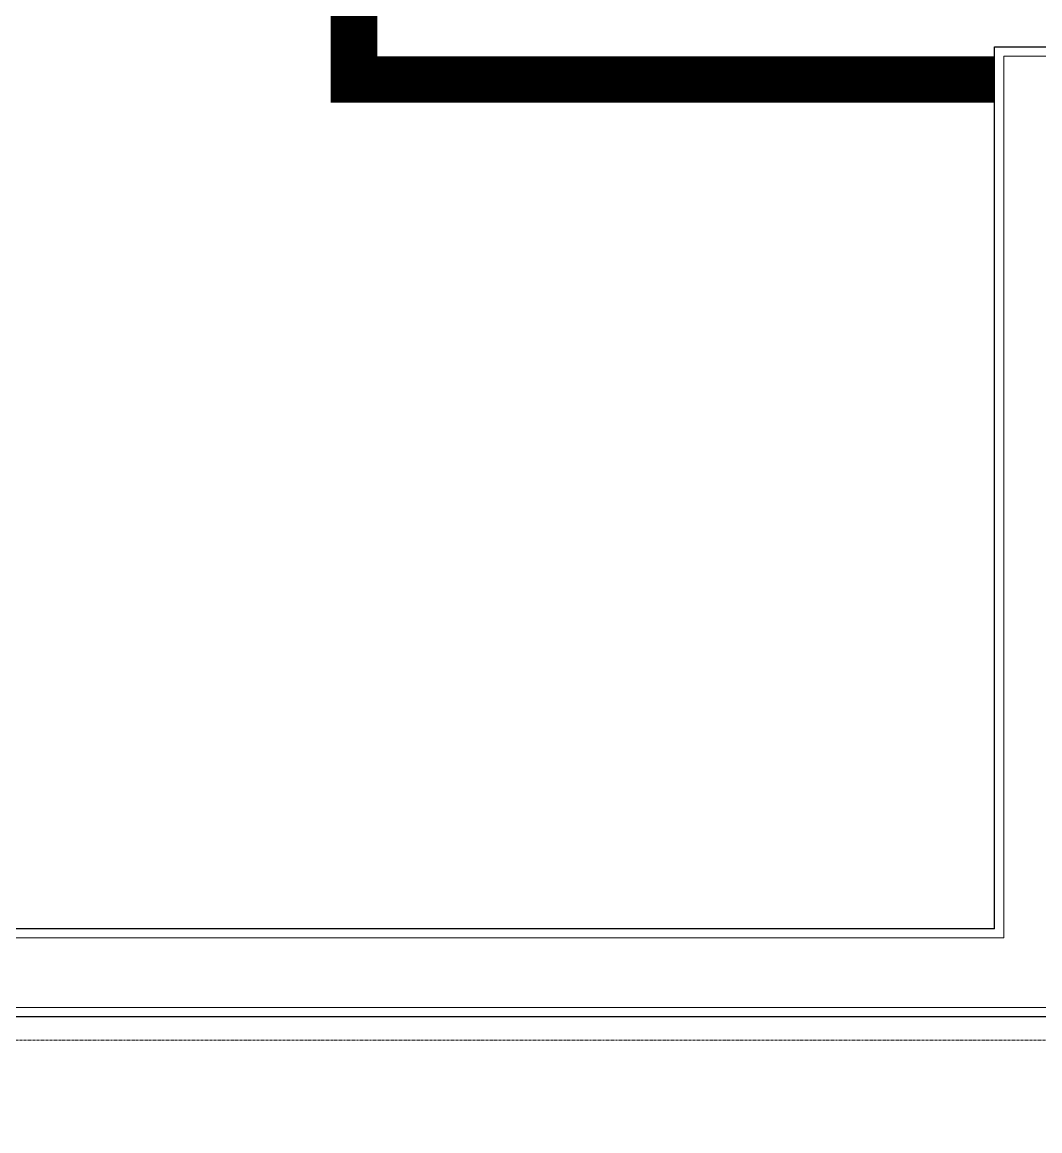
# Model space of a CAD drawing. Header units: metres. Extents: x -9891 to 773, y -8413 to 232.
# Drawn here: x -4274.9 to -4055.7, y -1679.6 to -1440.8 of the extents above; entities that cross this region are included whole.
import ezdxf

# ---------------------------------------------------------------- set-up
doc = ezdxf.new("R2010")
doc.units = ezdxf.units.M
doc.header["$LTSCALE"] = 0.01
doc.header["$MEASUREMENT"] = 0
doc.linetypes.add('DASHED2', pattern=[9.525, 6.35, -3.175])
doc.layers.get('0').update_dxf_attribs({"color": 30, "lineweight": 0})
doc.layers.add('AG-PLASTER', color=73, linetype='Continuous')
doc.layers.add('AG-Wall', color=4, linetype='Continuous', lineweight=20)
doc.layers.add('SP2-Flooring', color=4, linetype='DASHED2', lineweight=9)

# ---------------------------------------------------------------- blocks, each defined once
blk = doc.blocks.new('Slab_9_1', base_point=(-85902.5, -46600))
at = {"layer": 'SP2-Flooring', "color": 209}
blk.add_lwpolyline([(-35495.6, -45379.5), (-35495.6, -39500), (-38702.5, -39500), (-38702.5, -27700), (-34905.2, -27700), (-34905.2, -13892.6), (-36670, -13892.6), (-36670, -8920), (-39650, -8920), (-39650, -13892.6), (-44604.7, -13892.6), (-44604.7, -11900), (-62159.4, -11900)], dxfattribs=at)

msp = doc.modelspace()

# ---------------------------------------------------------------- linework, layer by layer
at = {"const_width": 10}
msp.add_lwpolyline([(-4203.44, -1389.91), (-4203.44, -1453.09), (-4065.44, -1453.09)], dxfattribs=at)
at = {"layer": 'AG-PLASTER'}
for p, q in [((-4065.44, -1446.09), (-3690.44, -1446.09)), ((-4065.44, -1636.09), (-4065.44, -1446.09)), ((-4065.44, -1636.09), (-5336.44, -1636.09)), ((-4046.44, -1655.09), (-5336.44, -1655.09))]:
    msp.add_line(p, q, dxfattribs=at)
at = {"layer": 'AG-Wall'}
for p, q in [((-3688.44, -1448.09), (-4063.44, -1448.09)), ((-4063.44, -1448.09), (-4063.44, -1638.09)), ((-4063.44, -1638.09), (-5334.44, -1638.09)), ((-4048.44, -1653.09), (-5334.44, -1653.09))]:
    msp.add_line(p, q, dxfattribs=at)

# ---------------------------------------------------------------- block references
at = {"layer": 'SP2-Flooring', "color": 7, "linetype": 'Continuous', "lineweight": 20, "xscale": 0.1, "yscale": 0.1, "zscale": 0.1}
msp.add_blockref('Slab_9_1', (-8968.69, -5428.09), dxfattribs=at)

doc.saveas('drawing.dxf')
